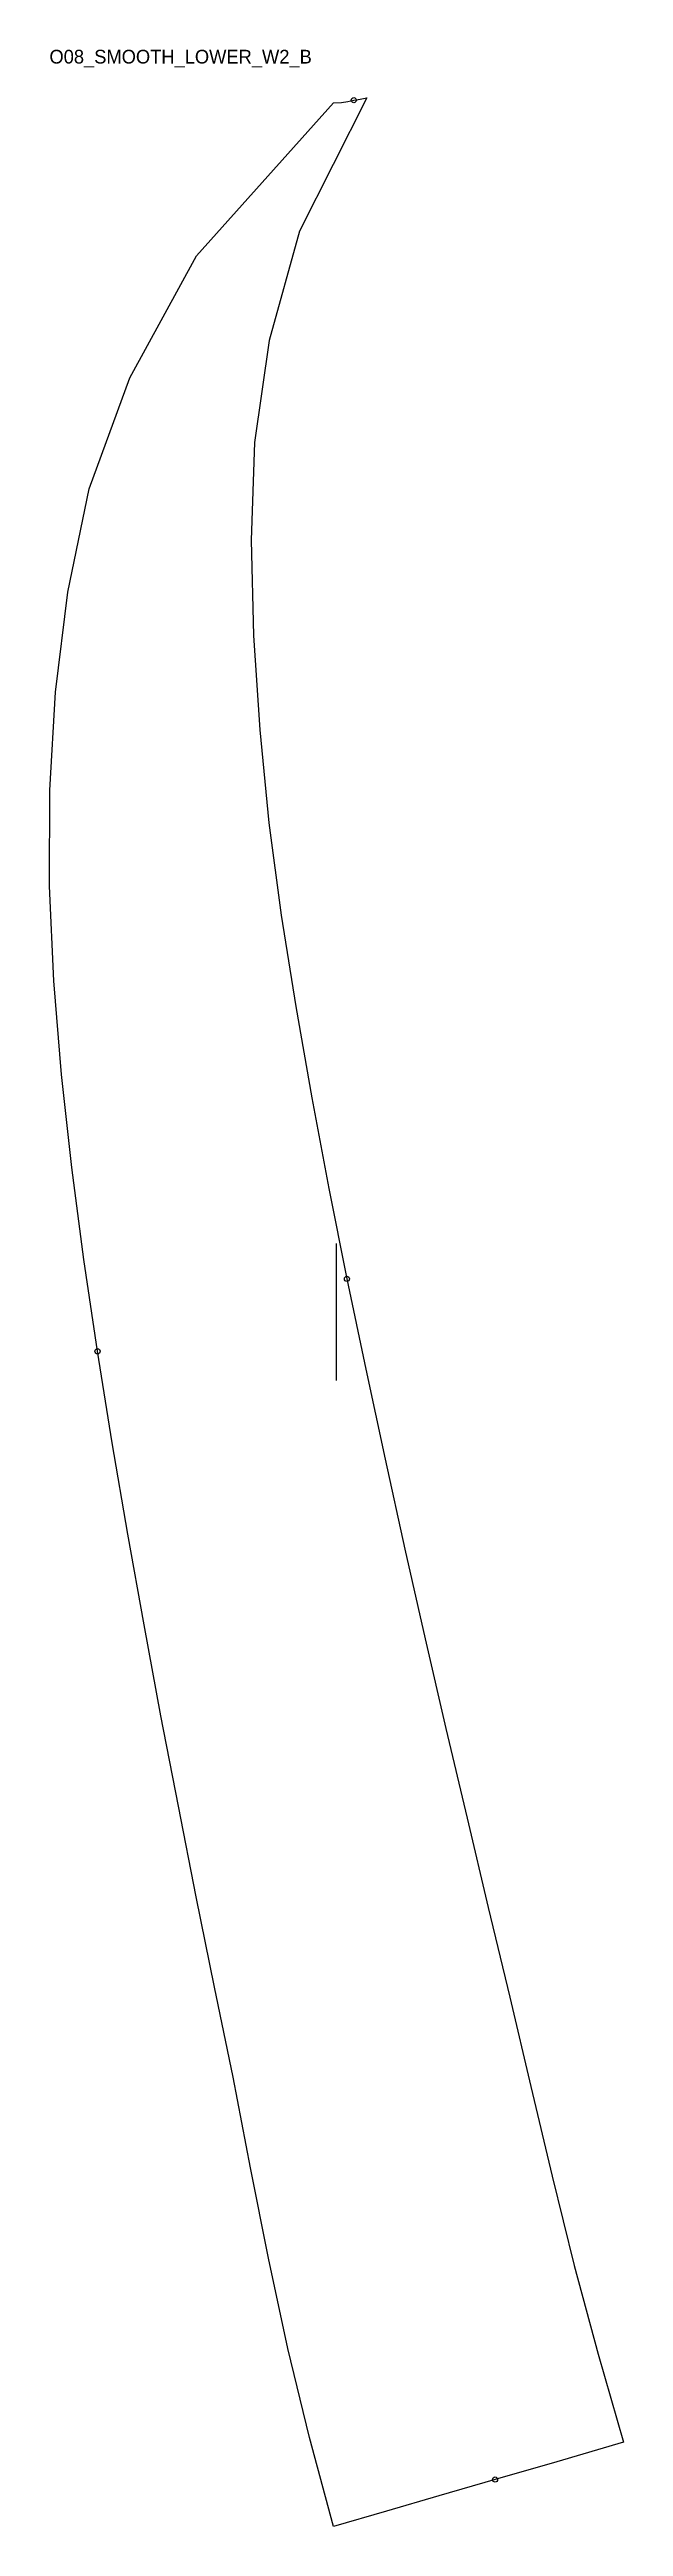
# Model space of a CAD drawing. Header units: millimetres. Extents: x -166 to 169, y 0 to 1447.
import ezdxf

# ---------------------------------------------------------------- set-up
doc = ezdxf.new("R2010")
doc.units = ezdxf.units.MM
for name, color, linetype in [('CUT', 1, 'Continuous'), ('GRAIN', 3, 'Continuous'), ('ID', 7, 'Continuous'), ('NOTCH', 2, 'Continuous'), ('SEAM', 5, 'Continuous')]:
    doc.layers.add(name, color=color, linetype=linetype)

msp = doc.modelspace()

# ---------------------------------------------------------------- linework, layer by layer
at = {"layer": 'CUT'}
msp.add_lwpolyline([(0, 0), (-14, 51.9), (-26.8, 104), (-38, 156.6), (-48.5, 209.4), (-58.8, 262.3), (-69.6, 315), (-80.3, 367.8), (-90.7, 420.6), (-100.9, 473.5), (-110.8, 526.5), (-120.3, 579.6), (-129.4, 632.9), (-138, 686.3), (-146, 739.9), (-153.1, 793.7), (-159, 847.9), (-163.6, 902.6), (-166.1, 957.9), (-165.9, 1014.1), (-162.5, 1071.3), (-155.4, 1129.7), (-142.8, 1190.1), (-119.2, 1254.8), (-80.1, 1326.1), (0, 1415.4), (4.7, 1415.6), (8.3, 1416.3), (11.8, 1417), (15.5, 1417.6), (19.5, 1418.4), (-19.9, 1340.5), (-37.7, 1276.7), (-46.2, 1217.1), (-48.1, 1160.1), (-46.8, 1104.3), (-43.2, 1049.3), (-37.8, 994.9), (-30.6, 941), (-22.1, 887.6), (-12.8, 834.4), (-2.8, 781.4), (7.8, 728.6), (18.8, 675.9), (30.1, 623.3), (41.7, 570.8), (53.5, 518.4), (65.7, 466), (78, 413.7), (90.4, 361.4), (103, 309.2), (115.3, 256.9), (127.7, 204.6), (140.6, 152.5), (154.6, 100.7), (169.5, 49.2), (130.5, 37.8), (94.4, 27.4), (61.5, 17.9), (30.9, 9), (0, 0)], close=True, dxfattribs=at)
at = {"layer": 'GRAIN'}
msp.add_line((1.7, 669.2), (1.7, 749.2), dxfattribs=at)
at = {"layer": 'NOTCH'}
for centre in [(11.8, 1417), (7.8, 728.6), (-138, 686.3), (94.4, 27.4)]:
    msp.add_circle(centre, 1.5, dxfattribs=at)
at = {"layer": 'SEAM'}
msp.add_lwpolyline([(0, 0), (-14, 51.9), (-26.8, 104), (-38, 156.6), (-48.5, 209.4), (-58.8, 262.3), (-69.6, 315), (-80.3, 367.8), (-90.7, 420.6), (-100.9, 473.5), (-110.8, 526.5), (-120.3, 579.6), (-129.4, 632.9), (-138, 686.3), (-146, 739.9), (-153.1, 793.7), (-159, 847.9), (-163.6, 902.6), (-166.1, 957.9), (-165.9, 1014.1), (-162.5, 1071.3), (-155.4, 1129.7), (-142.8, 1190.1), (-119.2, 1254.8), (-80.1, 1326.1), (0, 1415.4), (4.7, 1415.6), (8.3, 1416.3), (11.8, 1417), (15.5, 1417.6), (19.5, 1418.4), (-19.9, 1340.5), (-37.7, 1276.7), (-46.2, 1217.1), (-48.1, 1160.1), (-46.8, 1104.3), (-43.2, 1049.3), (-37.8, 994.9), (-30.6, 941), (-22.1, 887.6), (-12.8, 834.4), (-2.8, 781.4), (7.8, 728.6), (18.8, 675.9), (30.1, 623.3), (41.7, 570.8), (53.5, 518.4), (65.7, 466), (78, 413.7), (90.4, 361.4), (103, 309.2), (115.3, 256.9), (127.7, 204.6), (140.6, 152.5), (154.6, 100.7), (169.5, 49.2), (130.5, 37.8), (94.4, 27.4), (61.5, 17.9), (30.9, 9)], close=True, dxfattribs=at)

# ---------------------------------------------------------------- texts
at = {"layer": 'ID'}
msp.add_text('O08_SMOOTH_LOWER_W2_B', height=8, dxfattribs=at).set_placement((-166.1, 1438.4))

doc.saveas('drawing.dxf')
